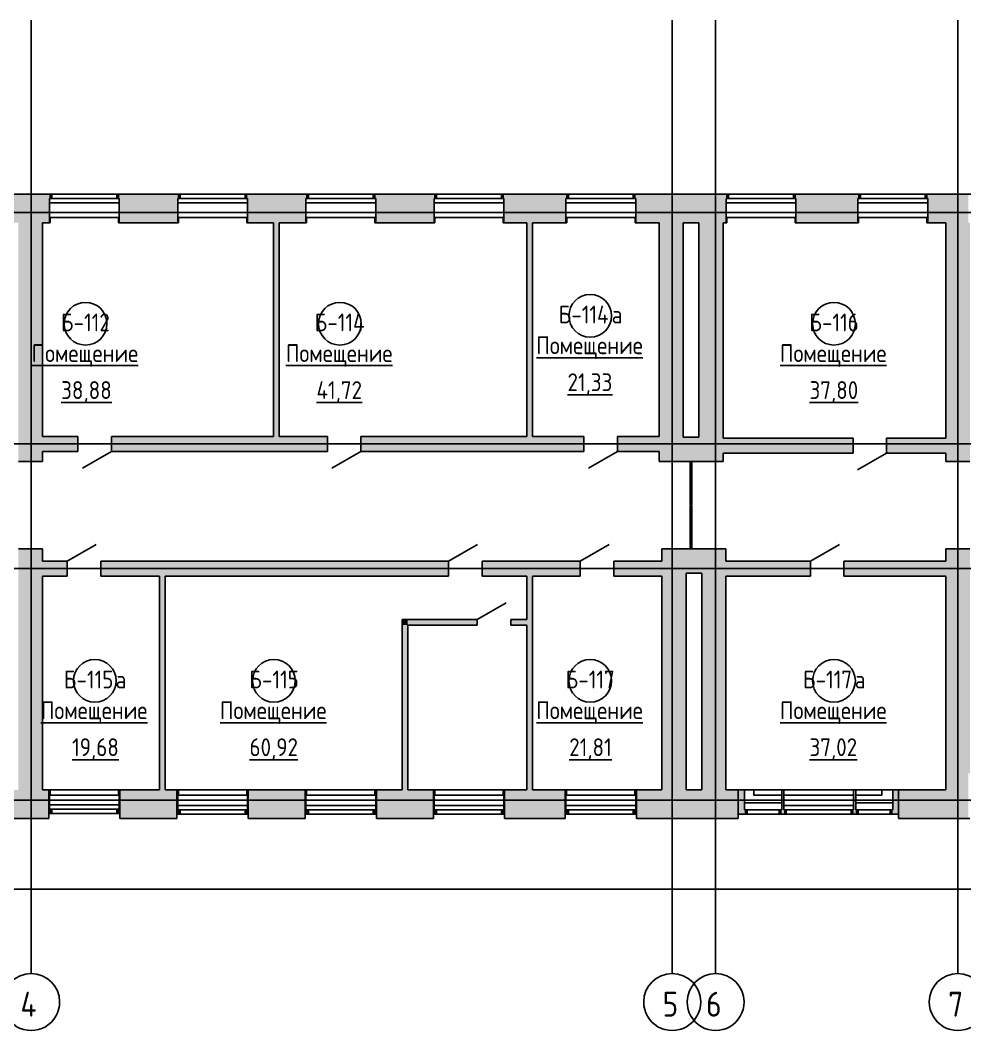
# Model space of a CAD drawing. Extents: x -4056 to 455774, y -7500 to 28668.
# Drawn here: x 37029 to 63551, y -3216 to 25181 of the extents above; entities that cross this region are included whole.
import ezdxf

# ---------------------------------------------------------------- set-up
doc = ezdxf.new("R2010")
doc.units = 0
doc.linetypes.add('ADSK_ЛИНИЯ_СЕТКИ', pattern=[21, 12, -3, 3, -3])
for name, color, linetype in [('ДВЕРИ', 7, 'CONTINUOUS'), ('КАРКАС_ИМПОСТ', 7, 'CONTINUOUS'), ('МАРКИ_ПОМЕЩЕНИЙ', 7, 'CONTINUOUS'), ('ОКНА', 7, 'CONTINUOUS'), ('ОСИ', 7, 'CONTINUOUS'), ('ОСТЕКЛЕНИЕ', 7, 'CONTINUOUS'), ('ПАНЕЛЬ', 7, 'CONTINUOUS'), ('СТЕНЫ', 7, 'CONTINUOUS'), ('СТЕНЫ_РАЗРЕЗ', 7, 'CONTINUOUS')]:
    doc.layers.add(name, color=color, linetype=linetype)
doc.styles.add('GOST_COMMON', font='GOST Common.ttf', dxfattribs={"width": 0.9, "height": 500})
doc.styles.add('GOST_COMMON_1', font='GOST Common.ttf', dxfattribs={"width": 0.9, "height": 700})

# ---------------------------------------------------------------- blocks, each defined once
blk = doc.blocks.new('*U83')
at = {"layer": 'СТЕНЫ'}
for points in [[(36649.464228, 2775.135494), (36649.464228, 3575.135494), (37830.948367, 2775.135494)], [(37830.948367, 2775.135494), (36649.464228, 3575.135494), (37830.948367, 3575.135494)], [(39830.948367, 2775.135494), (39830.948367, 3575.135494), (41430.948367, 2775.135494)], [(41430.948367, 2775.135494), (39830.948367, 3575.135494), (41430.948367, 3575.135494)], [(43430.948367, 2775.135494), (43430.948367, 3575.135494), (45030.948367, 2775.135494)], [(45030.948367, 2775.135494), (43430.948367, 3575.135494), (45030.948367, 3575.135494)], [(47030.948367, 2775.135494), (47030.948367, 3575.135494), (48630.948367, 2775.135494)], [(48630.948367, 2775.135494), (47030.948367, 3575.135494), (48630.948367, 3575.135494)], [(50630.948367, 2775.135494), (50630.948367, 3575.135494), (52330.948367, 2775.135494)], [(52330.948367, 2775.135494), (50630.948367, 3575.135494), (52330.948367, 3575.135494)], [(54330.948367, 2775.135494), (54330.948367, 3575.135494), (55654.683977, 2775.135494)], [(55654.683977, 2775.135494), (54330.948367, 3575.135494), (55654.683977, 3575.135494)], [(55654.683977, 2775.135494), (55654.683977, 3575.135494), (57185.948367, 2775.135494)], [(57185.948367, 2775.135494), (55654.683977, 3575.135494), (57185.948367, 3575.135494)], [(61685.948367, 2775.135494), (61685.948367, 3575.135494), (61989.757227, 2775.135494)], [(61989.757227, 2775.135494), (61685.948367, 3575.135494), (61989.757227, 3575.135494)], [(61989.757227, 2775.135494), (61989.757227, 3575.135494), (63650.948367, 2775.135494)], [(63650.948367, 2775.135494), (61989.757227, 3575.135494), (63650.948367, 3575.135494)]]:
    blk.add_solid(points, dxfattribs=at)
blk = doc.blocks.new('*U89')
at = {"layer": 'СТЕНЫ'}
for points in [[(36649.464228, 19495.135494), (36649.464228, 20295.135494), (37850.948367, 19495.135494)], [(37850.948367, 19495.135494), (36649.464228, 20295.135494), (37850.948367, 20295.135494)], [(37850.948367, 20175.135494), (37850.948367, 20295.135494), (37920.948367, 20175.135494)], [(37920.948367, 20175.135494), (37850.948367, 20295.135494), (37920.948367, 20295.135494)], [(39740.948367, 20175.135494), (39740.948367, 20295.135494), (39810.948367, 20175.135494)], [(39810.948367, 20175.135494), (39740.948367, 20295.135494), (39810.948367, 20295.135494)], [(39810.948367, 19495.135494), (39810.948367, 20295.135494), (41450.948367, 19495.135494)], [(41450.948367, 19495.135494), (39810.948367, 20295.135494), (41450.948367, 20295.135494)], [(41450.948367, 20175.135494), (41450.948367, 20295.135494), (41520.948367, 20175.135494)], [(41520.948367, 20175.135494), (41450.948367, 20295.135494), (41520.948367, 20295.135494)], [(43340.948367, 20175.135494), (43340.948367, 20295.135494), (43410.948367, 20175.135494)], [(43410.948367, 20175.135494), (43340.948367, 20295.135494), (43410.948367, 20295.135494)], [(43410.948367, 19495.135494), (43410.948367, 20295.135494), (44138.448367, 19495.135494)], [(44138.448367, 19495.135494), (43410.948367, 20295.135494), (44138.448367, 20295.135494)], [(44138.448367, 19495.135494), (44138.448367, 20295.135494), (44298.448367, 19495.135494)], [(44298.448367, 19495.135494), (44138.448367, 20295.135494), (44298.448367, 20295.135494)], [(44298.448367, 19495.135494), (44298.448367, 20295.135494), (45050.948367, 19495.135494)], [(45050.948367, 19495.135494), (44298.448367, 20295.135494), (45050.948367, 20295.135494)], [(45050.948367, 20175.135494), (45050.948367, 20295.135494), (45120.948367, 20175.135494)], [(45120.948367, 20175.135494), (45050.948367, 20295.135494), (45120.948367, 20295.135494)], [(46940.948367, 20175.135494), (46940.948367, 20295.135494), (47010.948367, 20175.135494)], [(47010.948367, 20175.135494), (46940.948367, 20295.135494), (47010.948367, 20295.135494)], [(47010.948367, 19495.135494), (47010.948367, 20295.135494), (48650.948367, 19495.135494)], [(48650.948367, 19495.135494), (47010.948367, 20295.135494), (48650.948367, 20295.135494)], [(48650.948367, 20175.135494), (48650.948367, 20295.135494), (48720.948367, 20175.135494)], [(48720.948367, 20175.135494), (48650.948367, 20295.135494), (48720.948367, 20295.135494)], [(50540.948367, 20175.135494), (50540.948367, 20295.135494), (50610.948367, 20175.135494)], [(50610.948367, 20175.135494), (50540.948367, 20295.135494), (50610.948367, 20295.135494)], [(50610.948367, 19495.135494), (50610.948367, 20295.135494), (51250.948367, 19495.135494)], [(51250.948367, 19495.135494), (50610.948367, 20295.135494), (51250.948367, 20295.135494)], [(51250.948367, 19495.135494), (51250.948367, 20295.135494), (51410.948367, 19495.135494)], [(51410.948367, 19495.135494), (51250.948367, 20295.135494), (51410.948367, 20295.135494)], [(51410.948367, 19495.135494), (51410.948367, 20295.135494), (52350.948367, 19495.135494)], [(52350.948367, 19495.135494), (51410.948367, 20295.135494), (52350.948367, 20295.135494)], [(52350.948367, 20175.135494), (52350.948367, 20295.135494), (52420.948367, 20175.135494)], [(52420.948367, 20175.135494), (52350.948367, 20295.135494), (52420.948367, 20295.135494)], [(54240.948367, 20175.135494), (54240.948367, 20295.135494), (54310.948367, 20175.135494)], [(54310.948367, 20175.135494), (54240.948367, 20295.135494), (54310.948367, 20295.135494)], [(54310.948367, 19495.135494), (54310.948367, 20295.135494), (56765.948367, 19495.135494)], [(56765.948367, 19495.135494), (54310.948367, 20295.135494), (56765.948367, 20295.135494)], [(56765.948367, 19495.135494), (56765.948367, 20295.135494), (56850.948367, 19495.135494)], [(56850.948367, 19495.135494), (56765.948367, 20295.135494), (56850.948367, 20295.135494)], [(56850.948367, 20175.135494), (56850.948367, 20295.135494), (56920.948367, 20175.135494)], [(56920.948367, 20175.135494), (56850.948367, 20295.135494), (56920.948367, 20295.135494)], [(58740.948367, 20175.135494), (58740.948367, 20295.135494), (58810.948367, 20175.135494)], [(58810.948367, 20175.135494), (58740.948367, 20295.135494), (58810.948367, 20295.135494)], [(58810.948367, 19495.135494), (58810.948367, 20295.135494), (60550.948367, 19495.135494)], [(60550.948367, 19495.135494), (58810.948367, 20295.135494), (60550.948367, 20295.135494)], [(60550.948367, 20175.135494), (60550.948367, 20295.135494), (60620.948367, 20175.135494)], [(60620.948367, 20175.135494), (60550.948367, 20295.135494), (60620.948367, 20295.135494)], [(62440.948367, 20175.135494), (62440.948367, 20295.135494), (62510.948367, 20175.135494)], [(62510.948367, 20175.135494), (62440.948367, 20295.135494), (62510.948367, 20295.135494)], [(62510.948367, 19495.135494), (62510.948367, 20295.135494), (63015.948367, 19495.135494)], [(63015.948367, 19495.135494), (62510.948367, 20295.135494), (63015.948367, 20295.135494)], [(63015.948367, 19495.135494), (63015.948367, 20295.135494), (63650.948367, 19495.135494)], [(63650.948367, 19495.135494), (63015.948367, 20295.135494), (63650.948367, 20295.135494)]]:
    blk.add_solid(points, dxfattribs=at)
blk = doc.blocks.new('*U111')
at = {"layer": 'СТЕНЫ'}
for points in [[(52330.948367, 2895.135494), (52330.948367, 3575.135494), (52350.948367, 2895.135494)], [(52350.948367, 2895.135494), (52330.948367, 3575.135494), (52350.948367, 3575.135494)], [(54310.948367, 2895.135494), (54310.948367, 3575.135494), (54330.948367, 2895.135494)], [(54330.948367, 2895.135494), (54310.948367, 3575.135494), (54330.948367, 3575.135494)], [(52350.948367, 2895.135494), (52350.948367, 3015.135494), (52420.948367, 2895.135494)], [(52420.948367, 2895.135494), (52350.948367, 3015.135494), (52420.948367, 3015.135494)], [(54240.948367, 2895.135494), (54240.948367, 3015.135494), (54310.948367, 2895.135494)], [(54310.948367, 2895.135494), (54240.948367, 3015.135494), (54310.948367, 3015.135494)]]:
    blk.add_solid(points, dxfattribs=at)
blk = doc.blocks.new('*U112')
at = {"layer": 'СТЕНЫ'}
for points in [[(48630.948367, 2895.135494), (48630.948367, 3575.135494), (48650.948367, 2895.135494)], [(48650.948367, 2895.135494), (48630.948367, 3575.135494), (48650.948367, 3575.135494)], [(50610.948367, 2895.135494), (50610.948367, 3575.135494), (50630.948367, 2895.135494)], [(50630.948367, 2895.135494), (50610.948367, 3575.135494), (50630.948367, 3575.135494)], [(48650.948367, 2895.135494), (48650.948367, 3015.135494), (48720.948367, 2895.135494)], [(48720.948367, 2895.135494), (48650.948367, 3015.135494), (48720.948367, 3015.135494)], [(50540.948367, 2895.135494), (50540.948367, 3015.135494), (50610.948367, 2895.135494)], [(50610.948367, 2895.135494), (50540.948367, 3015.135494), (50610.948367, 3015.135494)]]:
    blk.add_solid(points, dxfattribs=at)
blk = doc.blocks.new('*U113')
at = {"layer": 'СТЕНЫ'}
for points in [[(45030.948367, 2895.135494), (45030.948367, 3575.135494), (45050.948367, 2895.135494)], [(45050.948367, 2895.135494), (45030.948367, 3575.135494), (45050.948367, 3575.135494)], [(47010.948367, 2895.135494), (47010.948367, 3575.135494), (47030.948367, 2895.135494)], [(47030.948367, 2895.135494), (47010.948367, 3575.135494), (47030.948367, 3575.135494)], [(45050.948367, 2895.135494), (45050.948367, 3015.135494), (45120.948367, 2895.135494)], [(45120.948367, 2895.135494), (45050.948367, 3015.135494), (45120.948367, 3015.135494)], [(46940.948367, 2895.135494), (46940.948367, 3015.135494), (47010.948367, 2895.135494)], [(47010.948367, 2895.135494), (46940.948367, 3015.135494), (47010.948367, 3015.135494)]]:
    blk.add_solid(points, dxfattribs=at)
blk = doc.blocks.new('*U114')
at = {"layer": 'СТЕНЫ'}
for points in [[(41430.948367, 2895.135494), (41430.948367, 3575.135494), (41450.948367, 2895.135494)], [(41450.948367, 2895.135494), (41430.948367, 3575.135494), (41450.948367, 3575.135494)], [(43410.948367, 2895.135494), (43410.948367, 3575.135494), (43430.948367, 2895.135494)], [(43430.948367, 2895.135494), (43410.948367, 3575.135494), (43430.948367, 3575.135494)], [(41450.948367, 2895.135494), (41450.948367, 3015.135494), (41520.948367, 2895.135494)], [(41520.948367, 2895.135494), (41450.948367, 3015.135494), (41520.948367, 3015.135494)], [(43340.948367, 2895.135494), (43340.948367, 3015.135494), (43410.948367, 2895.135494)], [(43410.948367, 2895.135494), (43340.948367, 3015.135494), (43410.948367, 3015.135494)]]:
    blk.add_solid(points, dxfattribs=at)
blk = doc.blocks.new('*U115')
at = {"layer": 'СТЕНЫ'}
for points in [[(37830.948367, 2915.135494), (37830.948367, 3575.135494), (37850.948367, 2915.135494)], [(37850.948367, 2915.135494), (37830.948367, 3575.135494), (37850.948367, 3575.135494)], [(39810.948367, 2915.135494), (39810.948367, 3575.135494), (39830.948367, 2915.135494)], [(39830.948367, 2915.135494), (39810.948367, 3575.135494), (39830.948367, 3575.135494)], [(37850.948367, 2915.135494), (37850.948367, 3035.135494), (37920.948367, 2915.135494)], [(37920.948367, 2915.135494), (37850.948367, 3035.135494), (37920.948367, 3035.135494)], [(39740.948367, 2915.135494), (39740.948367, 3035.135494), (39810.948367, 2915.135494)], [(39810.948367, 2915.135494), (39740.948367, 3035.135494), (39810.948367, 3035.135494)]]:
    blk.add_solid(points, dxfattribs=at)
blk = doc.blocks.new('*U121')
at = {"layer": 'СТЕНЫ'}
for points in [[(57185.948367, 2895.135494), (57185.948367, 3575.135494), (57370.948367, 2895.135494)], [(57370.948367, 2895.135494), (57185.948367, 3575.135494), (57370.948367, 3575.135494)], [(58410.948367, 2895.135494), (58410.948367, 3575.135494), (58470.948367, 2895.135494)], [(58470.948367, 2895.135494), (58410.948367, 3575.135494), (58470.948367, 3575.135494)], [(60430.948367, 2895.135494), (60430.948367, 3575.135494), (60490.948367, 2895.135494)], [(60490.948367, 2895.135494), (60430.948367, 3575.135494), (60490.948367, 3575.135494)], [(61530.948367, 2895.135494), (61530.948367, 3575.135494), (61685.948367, 2895.135494)], [(61685.948367, 2895.135494), (61530.948367, 3575.135494), (61685.948367, 3575.135494)], [(57370.948367, 2895.135494), (57370.948367, 3015.135494), (57440.948367, 2895.135494)], [(57440.948367, 2895.135494), (57370.948367, 3015.135494), (57440.948367, 3015.135494)], [(58340.948367, 2895.135494), (58340.948367, 3015.135494), (58410.948367, 2895.135494)], [(58410.948367, 2895.135494), (58340.948367, 3015.135494), (58410.948367, 3015.135494)], [(58470.948367, 2895.135494), (58470.948367, 3015.135494), (58540.948367, 2895.135494)], [(58540.948367, 2895.135494), (58470.948367, 3015.135494), (58540.948367, 3015.135494)], [(60360.948367, 2895.135494), (60360.948367, 3015.135494), (60430.948367, 2895.135494)], [(60430.948367, 2895.135494), (60360.948367, 3015.135494), (60430.948367, 3015.135494)], [(60490.948367, 2895.135494), (60490.948367, 3015.135494), (60560.948367, 2895.135494)], [(60560.948367, 2895.135494), (60490.948367, 3015.135494), (60560.948367, 3015.135494)], [(61460.948367, 2895.135494), (61460.948367, 3015.135494), (61530.948367, 2895.135494)], [(61530.948367, 2895.135494), (61460.948367, 3015.135494), (61530.948367, 3015.135494)]]:
    blk.add_solid(points, dxfattribs=at)
blk = doc.blocks.new('*U135')
at = {"layer": 'СТЕНЫ'}
for points in [[(63015.948367, 12796.085928), (63015.948367, 19495.135494), (63695.948367, 12796.085928)], [(63695.948367, 12796.085928), (63015.948367, 19495.135494), (63695.948367, 19495.135494)]]:
    blk.add_solid(points, dxfattribs=at)
blk = doc.blocks.new('*U136')
at = {"layer": 'СТЕНЫ'}
for points in [[(63015.948367, 3575.135494), (63015.948367, 10339.883239), (63650.948367, 3575.135494)], [(63650.948367, 3575.135494), (63015.948367, 10339.883239), (63650.948367, 10339.883239)], [(63650.948367, 4035.135494), (63650.948367, 10339.883239), (63695.948367, 4035.135494)], [(63695.948367, 4035.135494), (63650.948367, 10339.883239), (63695.948367, 10339.883239)]]:
    blk.add_solid(points, dxfattribs=at)
blk = doc.blocks.new('*U139')
at = {"layer": 'СТЕНЫ'}
for points in [[(56085.948367, 13476.085928), (56085.948367, 19495.135494), (56765.948367, 13476.085928)], [(56765.948367, 13476.085928), (56085.948367, 19495.135494), (56765.948367, 19495.135494)]]:
    blk.add_solid(points, dxfattribs=at)
blk = doc.blocks.new('*U140')
at = {"layer": 'СТЕНЫ'}
for points in [[(54965.948367, 13476.085928), (54965.948367, 19495.135494), (55645.948367, 13476.085928)], [(55645.948367, 13476.085928), (54965.948367, 19495.135494), (55645.948367, 19495.135494)]]:
    blk.add_solid(points, dxfattribs=at)
blk = doc.blocks.new('*U141')
at = {"layer": 'СТЕНЫ'}
for points in [[(55045.948367, 3575.135494), (55045.948367, 9659.883239), (55654.683977, 3575.135494)], [(55654.683977, 3575.135494), (55045.948367, 9659.883239), (55654.683977, 9659.883239)], [(55654.683977, 3575.135494), (55654.683977, 9659.883239), (55725.948367, 3575.135494)], [(55725.948367, 3575.135494), (55654.683977, 9659.883239), (55725.948367, 9659.883239)]]:
    blk.add_solid(points, dxfattribs=at)
blk = doc.blocks.new('*U142')
at = {"layer": 'СТЕНЫ'}
for points in [[(56165.948367, 3575.135494), (56165.948367, 9659.883239), (56845.948367, 3575.135494)], [(56845.948367, 3575.135494), (56165.948367, 9659.883239), (56845.948367, 9659.883239)]]:
    blk.add_solid(points, dxfattribs=at)
blk = doc.blocks.new('*U143')
at = {"layer": 'СТЕНЫ'}
for points in [[(55045.948367, 9659.883239), (55045.948367, 10339.883239), (56165.948367, 9659.883239)], [(56165.948367, 9659.883239), (55045.948367, 10339.883239), (56165.948367, 10339.883239)], [(56165.948367, 9659.883239), (56165.948367, 10339.883239), (56845.948367, 9659.883239)], [(56845.948367, 9659.883239), (56165.948367, 10339.883239), (56845.948367, 10339.883239)]]:
    blk.add_solid(points, dxfattribs=at)
blk = doc.blocks.new('*U144')
at = {"layer": 'СТЕНЫ'}
for points in [[(54965.948367, 12796.085928), (54965.948367, 13476.085928), (55654.683977, 12796.085928)], [(55654.683977, 12796.085928), (54965.948367, 13476.085928), (55654.683977, 13476.085928)], [(55654.683977, 12796.085928), (55654.683977, 13476.085928), (56765.948367, 12796.085928)], [(56765.948367, 12796.085928), (55654.683977, 13476.085928), (56765.948367, 13476.085928)]]:
    blk.add_solid(points, dxfattribs=at)
blk = doc.blocks.new('*U145')
at = {"layer": 'СТЕНЫ'}
for points in [[(37658.448367, 13075.135494), (37658.448367, 13495.135494), (38648.448367, 13075.135494)], [(38648.448367, 13075.135494), (37658.448367, 13495.135494), (38648.448367, 13495.135494)], [(39588.448367, 13075.135494), (39588.448367, 13495.135494), (42984.537477, 13075.135494)], [(42984.537477, 13075.135494), (39588.448367, 13495.135494), (42984.537477, 13495.135494)], [(42984.537477, 13075.135494), (42984.537477, 13495.135494), (45655.948367, 13075.135494)], [(45655.948367, 13075.135494), (42984.537477, 13495.135494), (45655.948367, 13495.135494)], [(46595.948367, 13075.135494), (46595.948367, 13495.135494), (49319.610727, 13075.135494)], [(49319.610727, 13075.135494), (46595.948367, 13495.135494), (49319.610727, 13495.135494)], [(49319.610727, 13075.135494), (49319.610727, 13495.135494), (52855.948367, 13075.135494)], [(52855.948367, 13075.135494), (49319.610727, 13495.135494), (52855.948367, 13495.135494)], [(53795.948367, 13075.135494), (53795.948367, 13495.135494), (54965.948367, 13075.135494)], [(54965.948367, 13075.135494), (53795.948367, 13495.135494), (54965.948367, 13495.135494)]]:
    blk.add_solid(points, dxfattribs=at)
blk = doc.blocks.new('*U146')
at = {"layer": 'СТЕНЫ'}
for points in [[(37658.448367, 9575.135494), (37658.448367, 9995.135494), (38348.448367, 9575.135494)], [(38348.448367, 9575.135494), (37658.448367, 9995.135494), (38348.448367, 9995.135494)], [(39288.448367, 9575.135494), (39288.448367, 9995.135494), (42984.537477, 9575.135494)], [(42984.537477, 9575.135494), (39288.448367, 9995.135494), (42984.537477, 9995.135494)], [(42984.537477, 9575.135494), (42984.537477, 9995.135494), (49055.948367, 9575.135494)], [(49055.948367, 9575.135494), (42984.537477, 9995.135494), (49055.948367, 9995.135494)], [(49995.948367, 9575.135494), (49995.948367, 9995.135494), (51410.948367, 9575.135494)], [(51410.948367, 9575.135494), (49995.948367, 9995.135494), (51410.948367, 9995.135494)], [(51410.948367, 9575.135494), (51410.948367, 9995.135494), (52755.948367, 9575.135494)], [(52755.948367, 9575.135494), (51410.948367, 9995.135494), (52755.948367, 9995.135494)], [(53695.948367, 9575.135494), (53695.948367, 9995.135494), (55045.948367, 9575.135494)], [(55045.948367, 9575.135494), (53695.948367, 9995.135494), (55045.948367, 9995.135494)]]:
    blk.add_solid(points, dxfattribs=at)
blk = doc.blocks.new('*U147')
at = {"layer": 'СТЕНЫ'}
for points in [[(56765.948367, 13027.341418), (56765.948367, 13447.341418), (60415.948367, 13027.341418)], [(60415.948367, 13027.341418), (56765.948367, 13447.341418), (60415.948367, 13447.341418)], [(61355.948367, 13027.341418), (61355.948367, 13447.341418), (61989.757227, 13027.341418)], [(61989.757227, 13027.341418), (61355.948367, 13447.341418), (61989.757227, 13447.341418)], [(61989.757227, 13027.341418), (61989.757227, 13447.341418), (63015.948367, 13027.341418)], [(63015.948367, 13027.341418), (61989.757227, 13447.341418), (63015.948367, 13447.341418)]]:
    blk.add_solid(points, dxfattribs=at)
blk = doc.blocks.new('*U148')
at = {"layer": 'СТЕНЫ'}
for points in [[(56845.948367, 9575.135494), (56845.948367, 9995.135494), (59215.948367, 9575.135494)], [(59215.948367, 9575.135494), (56845.948367, 9995.135494), (59215.948367, 9995.135494)], [(60155.948367, 9575.135494), (60155.948367, 9995.135494), (61989.757227, 9575.135494)], [(61989.757227, 9575.135494), (60155.948367, 9995.135494), (61989.757227, 9995.135494)], [(61989.757227, 9575.135494), (61989.757227, 9995.135494), (63015.948367, 9575.135494)], [(63015.948367, 9575.135494), (61989.757227, 9995.135494), (63015.948367, 9995.135494)]]:
    blk.add_solid(points, dxfattribs=at)
blk = doc.blocks.new('*U151')
at = {"layer": 'СТЕНЫ'}
for points in [[(36978.448367, 12796.085928), (36978.448367, 19495.135494), (37658.448367, 12796.085928)], [(37658.448367, 12796.085928), (36978.448367, 19495.135494), (37658.448367, 19495.135494)]]:
    blk.add_solid(points, dxfattribs=at)
blk = doc.blocks.new('*U152')
at = {"layer": 'СТЕНЫ'}
for points in [[(36978.448367, 3575.135494), (36978.448367, 10339.883239), (37658.448367, 3575.135494)], [(37658.448367, 3575.135494), (36978.448367, 10339.883239), (37658.448367, 10339.883239)]]:
    blk.add_solid(points, dxfattribs=at)
blk = doc.blocks.new('*U155')
at = {"layer": 'СТЕНЫ'}
for points in [[(51250.948367, 13495.135494), (51250.948367, 19495.135494), (51410.948367, 13495.135494)], [(51410.948367, 13495.135494), (51250.948367, 19495.135494), (51410.948367, 19495.135494)]]:
    blk.add_solid(points, dxfattribs=at)
blk = doc.blocks.new('*U156')
at = {"layer": 'СТЕНЫ'}
for points in [[(51250.948367, 3575.135494), (51250.948367, 9575.135494), (51410.948367, 3575.135494)], [(51410.948367, 3575.135494), (51250.948367, 9575.135494), (51410.948367, 9575.135494)]]:
    blk.add_solid(points, dxfattribs=at)
blk = doc.blocks.new('*U157')
at = {"layer": 'СТЕНЫ'}
for points in [[(47750.948367, 3575.135494), (47750.948367, 8199.883239), (47910.948367, 3575.135494)], [(47910.948367, 3575.135494), (47750.948367, 8199.883239), (47910.948367, 8199.883239)]]:
    blk.add_solid(points, dxfattribs=at)
blk = doc.blocks.new('*U158')
at = {"layer": 'СТЕНЫ'}
for points in [[(47750.948367, 8199.883239), (47750.948367, 8359.883239), (47910.948367, 8199.883239)], [(47910.948367, 8199.883239), (47750.948367, 8359.883239), (47910.948367, 8359.883239)], [(47910.948367, 8199.883239), (47910.948367, 8359.883239), (49319.610727, 8199.883239)], [(49319.610727, 8199.883239), (47910.948367, 8359.883239), (49319.610727, 8359.883239)], [(49319.610727, 8199.883239), (49319.610727, 8359.883239), (49860.948367, 8199.883239)], [(49860.948367, 8199.883239), (49319.610727, 8359.883239), (49860.948367, 8359.883239)], [(50800.948367, 8199.883239), (50800.948367, 8359.883239), (51250.948367, 8199.883239)], [(51250.948367, 8199.883239), (50800.948367, 8359.883239), (51250.948367, 8359.883239)]]:
    blk.add_solid(points, dxfattribs=at)
blk = doc.blocks.new('*U159')
at = {"layer": 'СТЕНЫ'}
for points in [[(44138.448367, 13495.135494), (44138.448367, 19495.135494), (44298.448367, 13495.135494)], [(44298.448367, 13495.135494), (44138.448367, 19495.135494), (44298.448367, 19495.135494)]]:
    blk.add_solid(points, dxfattribs=at)
blk = doc.blocks.new('*U160')
at = {"layer": 'СТЕНЫ'}
for points in [[(40938.448367, 3575.135494), (40938.448367, 9575.135494), (41098.448367, 3575.135494)], [(41098.448367, 3575.135494), (40938.448367, 9575.135494), (41098.448367, 9575.135494)]]:
    blk.add_solid(points, dxfattribs=at)
blk = doc.blocks.new('ИРНИТУ-ОКНО-ГОСТ23166-99_0')
at = {"layer": 'КАРКАС_ИМПОСТ'}
for p, q in [((-1018.1, 220), (941.9, 220)), ((-1018.1, 220), (-1018.1, 100)), ((-1018.1, 220), (-983.1, 220)), ((-1018.1, 100), (941.9, 100)), ((-1018.1, 100), (-983.1, 100)), ((941.9, 220), (906.9, 220)), ((941.9, 100), (906.9, 100)), ((941.9, 220), (941.9, 100))]:
    blk.add_line(p, q, dxfattribs=at)
blk = doc.blocks.new('ИРНИТУ-ОКНО-ГОСТ23166-99_4')
at = {"layer": 'КАРКАС_ИМПОСТ'}
for p, q in [((-1018.1, 210), (941.9, 210)), ((-1018.1, 210), (-1018.1, 90)), ((-1018.1, 210), (-983.1, 210)), ((-1018.1, 90), (941.9, 90)), ((-1018.1, 90), (-983.1, 90)), ((941.9, 210), (906.9, 210)), ((941.9, 90), (906.9, 90)), ((941.9, 210), (941.9, 90))]:
    blk.add_line(p, q, dxfattribs=at)
blk = doc.blocks.new('ИРНИТУ-ОКНО-ГОСТ23166-99_2')
at = {"layer": 'КАРКАС_ИМПОСТ'}
for p, q in [((-1018.1, 220), (21.9, 220)), ((-1018.1, 220), (-1018.1, 20)), ((-1018.1, 220), (-983.1, 220)), ((-1018.1, 20), (21.9, 20)), ((-1018.1, 20), (-983.1, 20)), ((21.9, 220), (-13.1, 220)), ((21.9, 20), (-13.1, 20)), ((21.9, 220), (21.9, 20))]:
    blk.add_line(p, q, dxfattribs=at)
blk = doc.blocks.new('ИРНИТУ_ДВЕРЬ_ОДНОПОЛЬНАЯ_Д')
at = {"layer": 'ПАНЕЛЬ'}
blk.add_line((-470, 210), (344.06388, 680), dxfattribs=at)
blk = doc.blocks.new('ИРНИТУ_ДВЕРЬ_ОДНОПОЛЬНАЯ_0')
at = {"layer": 'ПАНЕЛЬ'}
blk.add_line((-470, 80), (344.06388, 550), dxfattribs=at)
blk = doc.blocks.new('ИРНИТУ-ОКНО-ГОСТ23166-99_3')
at = {"layer": 'КАРКАС_ИМПОСТ'}
for p, q in [((-1018.1, -160), (941.9, -160)), ((-1018.1, -280), (-1018.1, -160)), ((-1018.1, -160), (-983.1, -160)), ((-1018.1, -280), (941.9, -280)), ((-1018.1, -280), (-983.1, -280)), ((941.9, -160), (906.9, -160)), ((941.9, -280), (906.9, -280)), ((941.9, -280), (941.9, -160))]:
    blk.add_line(p, q, dxfattribs=at)
blk = doc.blocks.new('ПРОТИВОДЫМНАЯ_ПЕРЕГОРОДКА_')
at = {"layer": 'КАРКАС_ИМПОСТ'}
for p, q in [((-1128.101345, 25), (-1228.101345, 25)), ((-1228.101345, 25), (-1228.101345, -25)), ((-1128.101345, 10), (-1128.101345, 25)), ((-1018.101345, 25), (-1118.101345, 25)), ((-1118.101345, 25), (-1118.101345, 10)), ((-1018.101345, 10), (-1018.101345, 25)), ((-1018.101345, 25), (-105, 25)), ((-5, 25), (-105, 25)), ((-105, 25), (-105, 10)), ((-5, -25), (-5, 25)), ((105, 25), (5, 25)), ((5, 25), (5, -25)), ((105, 10), (105, 25)), ((105, 25), (1018.101345, 25)), ((1118.101345, 25), (1018.101345, 25)), ((1018.101345, 25), (1018.101345, 10)), ((1118.101345, 10), (1118.101345, 25)), ((1228.101345, 25), (1128.101345, 25)), ((1128.101345, 25), (1128.101345, 10)), ((1228.101345, -25), (1228.101345, 25)), ((-1228.101345, -25), (-1128.101345, -25)), ((-1128.101345, -25), (-1128.101345, -10)), ((-1118.101345, -10), (-1118.101345, -25)), ((-1118.101345, -25), (-1018.101345, -25)), ((-1018.101345, -25), (-1018.101345, -10)), ((-105, -25), (-1018.101345, -25)), ((-105, -10), (-105, -25)), ((-105, -25), (-5, -25)), ((5, -25), (105, -25)), ((105, -25), (105, -10)), ((1018.101345, -25), (105, -25)), ((1018.101345, -10), (1018.101345, -25)), ((1018.101345, -25), (1118.101345, -25)), ((1118.101345, -25), (1118.101345, -10)), ((1128.101345, -10), (1128.101345, -25)), ((1128.101345, -25), (1228.101345, -25))]:
    blk.add_line(p, q, dxfattribs=at)
at = {"layer": 'ОСТЕКЛЕНИЕ'}
for p, q in [((-1128.101345, 10), (-50, 10)), ((-1128.101345, 10), (-1128.101345, -10)), ((-50, -10), (-50, 10)), ((50, 10), (1128.101345, 10)), ((50, 10), (50, -10)), ((1128.101345, -10), (1128.101345, 10)), ((-50, -10), (-1128.101345, -10)), ((1128.101345, -10), (50, -10))]:
    blk.add_line(p, q, dxfattribs=at)
blk = doc.blocks.new('ОСЬ_СЕТКИ_-_D8-4846-01_Б_Н')
at = {"layer": 'ОСИ'}
for start, end in [(360, 180), (180, 360)]:
    blk.add_arc((0, 0), 4, start, end, dxfattribs=at)
blk = doc.blocks.new('ADSK_МАРКА_ПОМЕЩЕНИЕ_-_НОМ')
at = {"layer": 'МАРКИ_ПОМЕЩЕНИЙ'}
blk.add_circle((0, 0), 3, dxfattribs=at)

msp = doc.modelspace()

# ---------------------------------------------------------------- linework, layer by layer
at = {"layer": 'ОСИ', "linetype": 'ADSK_ЛИНИЯ_СЕТКИ'}
for p, q in [((37335.948367, 25181.483884), (37335.948367, -1579.91409)), ((55335.948367, 25181.483884), (55335.948367, -1579.91409)), ((56555.948367, 25181.483884), (56555.948367, -1579.91409)), ((63355.948367, 25181.483884), (63355.948367, -1579.91409)), ((-2456.468056, 19785.135494), (101540.841937, 19785.135494)), ((-2456.468056, 13285.135494), (101540.841937, 13285.135494)), ((-2456.468056, 9785.135494), (101540.841937, 9785.135494)), ((-2456.468056, 3285.135494), (101540.841937, 3285.135494)), ((-2456.468056, 785.135494), (101540.841937, 785.135494))]:
    msp.add_line(p, q, dxfattribs=at)
at = {"layer": 'СТЕНЫ'}
for p, q in [((37920.948367, 20295.135494), (39740.948367, 20295.135494)), ((41520.948367, 20295.135494), (43340.948367, 20295.135494)), ((45120.948367, 20295.135494), (46940.948367, 20295.135494)), ((48720.948367, 20295.135494), (50540.948367, 20295.135494)), ((52420.948367, 20295.135494), (54240.948367, 20295.135494)), ((56920.948367, 20295.135494), (58740.948367, 20295.135494)), ((60620.948367, 20295.135494), (62440.948367, 20295.135494)), ((37870.427158, 19495.135494), (37870.427158, 19645.135494)), ((37870.427158, 19645.135494), (39790.427158, 19645.135494)), ((39790.427158, 19645.135494), (39790.427158, 19495.135494)), ((41470.427158, 19495.135494), (41470.427158, 19645.135494)), ((41470.427158, 19645.135494), (43390.427158, 19645.135494)), ((43390.427158, 19645.135494), (43390.427158, 19495.135494)), ((45070.427158, 19495.135494), (45070.427158, 19645.135494)), ((45070.427158, 19645.135494), (46990.427158, 19645.135494)), ((46990.427158, 19645.135494), (46990.427158, 19495.135494)), ((48670.427158, 19495.135494), (48670.427158, 19645.135494)), ((48670.427158, 19645.135494), (50590.427158, 19645.135494)), ((50590.427158, 19645.135494), (50590.427158, 19495.135494)), ((52375.427158, 19495.135494), (52375.427158, 19645.135494)), ((52375.427158, 19645.135494), (54295.427158, 19645.135494)), ((54295.427158, 19645.135494), (54295.427158, 19495.135494)), ((56870.427158, 19495.135494), (56870.427158, 19645.135494)), ((56870.427158, 19645.135494), (58790.427158, 19645.135494)), ((58790.427158, 19645.135494), (58790.427158, 19495.135494)), ((60570.427158, 19495.135494), (60570.427158, 19645.135494)), ((60570.427158, 19645.135494), (62490.427158, 19645.135494)), ((62490.427158, 19645.135494), (62490.427158, 19495.135494)), ((37870.427158, 19495.135494), (37850.948367, 19495.135494)), ((39810.948367, 19495.135494), (39790.427158, 19495.135494)), ((41470.427158, 19495.135494), (41450.948367, 19495.135494)), ((43410.948367, 19495.135494), (43390.427158, 19495.135494)), ((45070.427158, 19495.135494), (45050.948367, 19495.135494)), ((47010.948367, 19495.135494), (46990.427158, 19495.135494)), ((48670.427158, 19495.135494), (48650.948367, 19495.135494)), ((50610.948367, 19495.135494), (50590.427158, 19495.135494)), ((52375.427158, 19495.135494), (52350.948367, 19495.135494)), ((54310.948367, 19495.135494), (54295.427158, 19495.135494)), ((56870.427158, 19495.135494), (56850.948367, 19495.135494)), ((58810.948367, 19495.135494), (58790.427158, 19495.135494)), ((60570.427158, 19495.135494), (60550.948367, 19495.135494)), ((62510.948367, 19495.135494), (62490.427158, 19495.135494)), ((37850.948367, 3575.135494), (39810.948367, 3575.135494)), ((37870.948367, 3425.135494), (37870.948367, 3575.135494)), ((39790.948367, 3425.135494), (37870.948367, 3425.135494)), ((39790.948367, 3575.135494), (39790.948367, 3425.135494)), ((41450.948367, 3575.135494), (43410.948367, 3575.135494)), ((41470.948367, 3425.135494), (41470.948367, 3575.135494)), ((43390.948367, 3425.135494), (41470.948367, 3425.135494)), ((43390.948367, 3575.135494), (43390.948367, 3425.135494)), ((45050.948367, 3575.135494), (47010.948367, 3575.135494)), ((45070.948367, 3425.135494), (45070.948367, 3575.135494)), ((46990.948367, 3425.135494), (45070.948367, 3425.135494)), ((46990.948367, 3575.135494), (46990.948367, 3425.135494)), ((48650.948367, 3575.135494), (50610.948367, 3575.135494)), ((48670.948367, 3425.135494), (48670.948367, 3575.135494)), ((50590.948367, 3425.135494), (48670.948367, 3425.135494)), ((50590.948367, 3575.135494), (50590.948367, 3425.135494)), ((52350.948367, 3575.135494), (54310.948367, 3575.135494)), ((52370.948367, 3425.135494), (52370.948367, 3575.135494)), ((54290.948367, 3425.135494), (52370.948367, 3425.135494)), ((54290.948367, 3575.135494), (54290.948367, 3425.135494)), ((57370.948367, 3575.135494), (58410.948367, 3575.135494)), ((57625.948367, 3425.135494), (57625.948367, 3575.135494)), ((58410.948367, 3425.135494), (57625.948367, 3425.135494)), ((58470.948367, 3575.135494), (60430.948367, 3575.135494)), ((60430.948367, 3425.135494), (58470.948367, 3425.135494)), ((60490.948367, 3575.135494), (61530.948367, 3575.135494)), ((61225.948367, 3425.135494), (60490.948367, 3425.135494)), ((61225.948367, 3575.135494), (61225.948367, 3425.135494)), ((39740.948367, 2915.135494), (37920.948367, 2915.135494)), ((43340.948367, 2895.135494), (41520.948367, 2895.135494)), ((46940.948367, 2895.135494), (45120.948367, 2895.135494)), ((50540.948367, 2895.135494), (48720.948367, 2895.135494)), ((54240.948367, 2895.135494), (52420.948367, 2895.135494)), ((58340.948367, 2895.135494), (57440.948367, 2895.135494)), ((60360.948367, 2895.135494), (58540.948367, 2895.135494)), ((61460.948367, 2895.135494), (60560.948367, 2895.135494))]:
    msp.add_line(p, q, dxfattribs=at)
at = {"layer": 'СТЕНЫ_РАЗРЕЗ'}
for p, q in [((37920.948367, 20295.135494), (36040.948367, 20295.135494)), ((37850.948367, 19495.135494), (37850.948367, 20175.135494)), ((37850.948367, 20175.135494), (37920.948367, 20175.135494)), ((37920.948367, 20175.135494), (37920.948367, 20295.135494)), ((41520.948367, 20295.135494), (39740.948367, 20295.135494)), ((39740.948367, 20295.135494), (39740.948367, 20175.135494)), ((39740.948367, 20175.135494), (39810.948367, 20175.135494)), ((39810.948367, 20175.135494), (39810.948367, 19495.135494)), ((41450.948367, 19495.135494), (41450.948367, 20175.135494)), ((41450.948367, 20175.135494), (41520.948367, 20175.135494)), ((41520.948367, 20175.135494), (41520.948367, 20295.135494)), ((45120.948367, 20295.135494), (43340.948367, 20295.135494)), ((43340.948367, 20295.135494), (43340.948367, 20175.135494)), ((43340.948367, 20175.135494), (43410.948367, 20175.135494)), ((43410.948367, 20175.135494), (43410.948367, 19495.135494)), ((45050.948367, 19495.135494), (45050.948367, 20175.135494)), ((45050.948367, 20175.135494), (45120.948367, 20175.135494)), ((45120.948367, 20175.135494), (45120.948367, 20295.135494)), ((48720.948367, 20295.135494), (46940.948367, 20295.135494)), ((46940.948367, 20295.135494), (46940.948367, 20175.135494)), ((46940.948367, 20175.135494), (47010.948367, 20175.135494)), ((47010.948367, 20175.135494), (47010.948367, 19495.135494)), ((48650.948367, 19495.135494), (48650.948367, 20175.135494)), ((48650.948367, 20175.135494), (48720.948367, 20175.135494)), ((48720.948367, 20175.135494), (48720.948367, 20295.135494)), ((52420.948367, 20295.135494), (50540.948367, 20295.135494)), ((50540.948367, 20295.135494), (50540.948367, 20175.135494)), ((50540.948367, 20175.135494), (50610.948367, 20175.135494)), ((50610.948367, 20175.135494), (50610.948367, 19495.135494)), ((52350.948367, 19495.135494), (52350.948367, 20175.135494)), ((52350.948367, 20175.135494), (52420.948367, 20175.135494)), ((52420.948367, 20175.135494), (52420.948367, 20295.135494)), ((56920.948367, 20295.135494), (54240.948367, 20295.135494)), ((54240.948367, 20295.135494), (54240.948367, 20175.135494)), ((54240.948367, 20175.135494), (54310.948367, 20175.135494)), ((54310.948367, 20175.135494), (54310.948367, 19495.135494)), ((56850.948367, 19495.135494), (56850.948367, 20175.135494)), ((56850.948367, 20175.135494), (56920.948367, 20175.135494)), ((56920.948367, 20175.135494), (56920.948367, 20295.135494)), ((60620.948367, 20295.135494), (58740.948367, 20295.135494)), ((58740.948367, 20295.135494), (58740.948367, 20175.135494)), ((58740.948367, 20175.135494), (58810.948367, 20175.135494)), ((58810.948367, 20175.135494), (58810.948367, 19495.135494)), ((60550.948367, 19495.135494), (60550.948367, 20175.135494)), ((60550.948367, 20175.135494), (60620.948367, 20175.135494)), ((60620.948367, 20175.135494), (60620.948367, 20295.135494)), ((63720.948367, 20295.135494), (62440.948367, 20295.135494)), ((62440.948367, 20295.135494), (62440.948367, 20175.135494)), ((62440.948367, 20175.135494), (62510.948367, 20175.135494)), ((62510.948367, 20175.135494), (62510.948367, 19495.135494)), ((37658.448367, 19495.135494), (37850.948367, 19495.135494)), ((37658.448367, 13495.135494), (37658.448367, 19495.135494)), ((39810.948367, 19495.135494), (41450.948367, 19495.135494)), ((43410.948367, 19495.135494), (44138.448367, 19495.135494)), ((44138.448367, 19495.135494), (44138.448367, 13495.135494)), ((44298.448367, 19495.135494), (45050.948367, 19495.135494)), ((44298.448367, 13495.135494), (44298.448367, 19495.135494)), ((47010.948367, 19495.135494), (48650.948367, 19495.135494)), ((50610.948367, 19495.135494), (51250.948367, 19495.135494)), ((51250.948367, 19495.135494), (51250.948367, 13495.135494)), ((51410.948367, 19495.135494), (52350.948367, 19495.135494)), ((51410.948367, 13495.135494), (51410.948367, 19495.135494)), ((54310.948367, 19495.135494), (54965.948367, 19495.135494)), ((54965.948367, 19495.135494), (54965.948367, 13495.135494)), ((55645.948367, 19495.135494), (56085.948367, 19495.135494)), ((55645.948367, 13476.085928), (55645.948367, 19495.135494)), ((56085.948367, 19495.135494), (56085.948367, 13476.085928)), ((56765.948367, 19495.135494), (56850.948367, 19495.135494)), ((56765.948367, 13447.341418), (56765.948367, 19495.135494)), ((58810.948367, 19495.135494), (60550.948367, 19495.135494)), ((62510.948367, 19495.135494), (63015.948367, 19495.135494)), ((63015.948367, 19495.135494), (63015.948367, 13447.341418)), ((38648.448367, 13495.135494), (37658.448367, 13495.135494)), ((38648.448367, 13075.135494), (38648.448367, 13495.135494)), ((44138.448367, 13495.135494), (39588.448367, 13495.135494)), ((39588.448367, 13495.135494), (39588.448367, 13075.135494)), ((45655.948367, 13495.135494), (44298.448367, 13495.135494)), ((45655.948367, 13075.135494), (45655.948367, 13495.135494)), ((51250.948367, 13495.135494), (46595.948367, 13495.135494)), ((46595.948367, 13495.135494), (46595.948367, 13075.135494)), ((52855.948367, 13495.135494), (51410.948367, 13495.135494)), ((52855.948367, 13075.135494), (52855.948367, 13495.135494)), ((54965.948367, 13495.135494), (53795.948367, 13495.135494)), ((53795.948367, 13495.135494), (53795.948367, 13075.135494)), ((56085.948367, 13476.085928), (55645.948367, 13476.085928)), ((60415.948367, 13447.341418), (56765.948367, 13447.341418)), ((60415.948367, 13027.341418), (60415.948367, 13447.341418)), ((63015.948367, 13447.341418), (61355.948367, 13447.341418)), ((61355.948367, 13447.341418), (61355.948367, 13027.341418)), ((37658.448367, 13075.135494), (38648.448367, 13075.135494)), ((37658.448367, 12796.085928), (37658.448367, 13075.135494)), ((39588.448367, 13075.135494), (45655.948367, 13075.135494)), ((46595.948367, 13075.135494), (52855.948367, 13075.135494)), ((53795.948367, 13075.135494), (54965.948367, 13075.135494)), ((54965.948367, 13075.135494), (54965.948367, 12796.085928)), ((36978.448367, 12796.085928), (37658.448367, 12796.085928)), ((54965.948367, 12796.085928), (56765.948367, 12796.085928)), ((56765.948367, 12796.085928), (56765.948367, 13027.341418)), ((56765.948367, 13027.341418), (60415.948367, 13027.341418)), ((61355.948367, 13027.341418), (63015.948367, 13027.341418)), ((63015.948367, 13027.341418), (63015.948367, 12796.085928)), ((63015.948367, 12796.085928), (63695.948367, 12796.085928)), ((37658.448367, 10339.883239), (36978.448367, 10339.883239)), ((37658.448367, 9995.135494), (37658.448367, 10339.883239)), ((56845.948367, 10339.883239), (55045.948367, 10339.883239)), ((55045.948367, 10339.883239), (55045.948367, 9995.135494)), ((56845.948367, 9995.135494), (56845.948367, 10339.883239)), ((63015.948367, 10339.883239), (63015.948367, 9995.135494)), ((63695.948367, 10339.883239), (63015.948367, 10339.883239)), ((38348.448367, 9995.135494), (37658.448367, 9995.135494)), ((38348.448367, 9575.135494), (38348.448367, 9995.135494)), ((49055.948367, 9995.135494), (39288.448367, 9995.135494)), ((39288.448367, 9995.135494), (39288.448367, 9575.135494)), ((49055.948367, 9575.135494), (49055.948367, 9995.135494)), ((52755.948367, 9995.135494), (49995.948367, 9995.135494)), ((49995.948367, 9995.135494), (49995.948367, 9575.135494)), ((52755.948367, 9575.135494), (52755.948367, 9995.135494)), ((55045.948367, 9995.135494), (53695.948367, 9995.135494)), ((53695.948367, 9995.135494), (53695.948367, 9575.135494)), ((59215.948367, 9995.135494), (56845.948367, 9995.135494)), ((59215.948367, 9575.135494), (59215.948367, 9995.135494)), ((63015.948367, 9995.135494), (60155.948367, 9995.135494)), ((60155.948367, 9995.135494), (60155.948367, 9575.135494)), ((55725.948367, 3575.135494), (55725.948367, 9659.883239)), ((55725.948367, 9659.883239), (56165.948367, 9659.883239)), ((56165.948367, 9659.883239), (56165.948367, 3575.135494)), ((37658.448367, 9575.135494), (38348.448367, 9575.135494)), ((37658.448367, 3575.135494), (37658.448367, 9575.135494)), ((39288.448367, 9575.135494), (40938.448367, 9575.135494)), ((40938.448367, 9575.135494), (40938.448367, 3575.135494)), ((41098.448367, 9575.135494), (49055.948367, 9575.135494)), ((41098.448367, 3575.135494), (41098.448367, 9575.135494)), ((49995.948367, 9575.135494), (51250.948367, 9575.135494)), ((51250.948367, 9575.135494), (51250.948367, 8359.883239)), ((51410.948367, 9575.135494), (52755.948367, 9575.135494)), ((51410.948367, 3575.135494), (51410.948367, 9575.135494)), ((53695.948367, 9575.135494), (55045.948367, 9575.135494)), ((55045.948367, 9575.135494), (55045.948367, 3575.135494)), ((56845.948367, 3575.135494), (56845.948367, 9575.135494)), ((56845.948367, 9575.135494), (59215.948367, 9575.135494)), ((60155.948367, 9575.135494), (63015.948367, 9575.135494)), ((63015.948367, 9575.135494), (63015.948367, 3575.135494)), ((47750.948367, 8359.883239), (47750.948367, 3575.135494)), ((49860.948367, 8359.883239), (47750.948367, 8359.883239)), ((49860.948367, 8199.883239), (49860.948367, 8359.883239)), ((51250.948367, 8359.883239), (50800.948367, 8359.883239)), ((50800.948367, 8359.883239), (50800.948367, 8199.883239)), ((47910.948367, 3575.135494), (47910.948367, 8199.883239)), ((47910.948367, 8199.883239), (49860.948367, 8199.883239)), ((50800.948367, 8199.883239), (51250.948367, 8199.883239)), ((51250.948367, 8199.883239), (51250.948367, 3575.135494)), ((37850.948367, 3575.135494), (37658.448367, 3575.135494)), ((37830.948367, 3575.135494), (37830.948367, 2775.135494)), ((37850.948367, 3035.135494), (37850.948367, 3575.135494)), ((40938.448367, 3575.135494), (39810.948367, 3575.135494)), ((39810.948367, 3575.135494), (39810.948367, 3035.135494)), ((39830.948367, 2775.135494), (39830.948367, 3575.135494)), ((41450.948367, 3575.135494), (41098.448367, 3575.135494)), ((41430.948367, 3575.135494), (41430.948367, 2775.135494)), ((41450.948367, 3015.135494), (41450.948367, 3575.135494)), ((45050.948367, 3575.135494), (43410.948367, 3575.135494)), ((43410.948367, 3575.135494), (43410.948367, 3015.135494)), ((43430.948367, 2775.135494), (43430.948367, 3575.135494)), ((45030.948367, 3575.135494), (45030.948367, 2775.135494)), ((45050.948367, 3015.135494), (45050.948367, 3575.135494)), ((47750.948367, 3575.135494), (47010.948367, 3575.135494)), ((47010.948367, 3575.135494), (47010.948367, 3015.135494)), ((47030.948367, 2775.135494), (47030.948367, 3575.135494)), ((48650.948367, 3575.135494), (47910.948367, 3575.135494)), ((48630.948367, 3575.135494), (48630.948367, 2775.135494)), ((48650.948367, 3015.135494), (48650.948367, 3575.135494)), ((51250.948367, 3575.135494), (50610.948367, 3575.135494)), ((50610.948367, 3575.135494), (50610.948367, 3015.135494)), ((50630.948367, 2775.135494), (50630.948367, 3575.135494)), ((52350.948367, 3575.135494), (51410.948367, 3575.135494)), ((52330.948367, 3575.135494), (52330.948367, 2775.135494)), ((52350.948367, 3015.135494), (52350.948367, 3575.135494)), ((55045.948367, 3575.135494), (54310.948367, 3575.135494)), ((54310.948367, 3575.135494), (54310.948367, 3015.135494)), ((54330.948367, 2775.135494), (54330.948367, 3575.135494)), ((56165.948367, 3575.135494), (55725.948367, 3575.135494)), ((57370.948367, 3575.135494), (56845.948367, 3575.135494)), ((57185.948367, 3575.135494), (57185.948367, 2775.135494)), ((57370.948367, 3015.135494), (57370.948367, 3575.135494)), ((58470.948367, 3575.135494), (58410.948367, 3575.135494)), ((58410.948367, 3575.135494), (58410.948367, 3015.135494)), ((58470.948367, 3015.135494), (58470.948367, 3575.135494)), ((60490.948367, 3575.135494), (60430.948367, 3575.135494)), ((60430.948367, 3575.135494), (60430.948367, 3015.135494)), ((60490.948367, 3015.135494), (60490.948367, 3575.135494)), ((63015.948367, 3575.135494), (61530.948367, 3575.135494)), ((61530.948367, 3575.135494), (61530.948367, 3015.135494)), ((61685.948367, 2775.135494), (61685.948367, 3575.135494)), ((37830.948367, 2915.135494), (37920.948367, 2915.135494)), ((37920.948367, 3035.135494), (37850.948367, 3035.135494)), ((37920.948367, 2915.135494), (37920.948367, 3035.135494)), ((39810.948367, 3035.135494), (39740.948367, 3035.135494)), ((39740.948367, 3035.135494), (39740.948367, 2915.135494)), ((39740.948367, 2915.135494), (39830.948367, 2915.135494)), ((41430.948367, 2895.135494), (41520.948367, 2895.135494)), ((41520.948367, 3015.135494), (41450.948367, 3015.135494)), ((41520.948367, 2895.135494), (41520.948367, 3015.135494)), ((43410.948367, 3015.135494), (43340.948367, 3015.135494)), ((43340.948367, 3015.135494), (43340.948367, 2895.135494)), ((43340.948367, 2895.135494), (43430.948367, 2895.135494)), ((45030.948367, 2895.135494), (45120.948367, 2895.135494)), ((45120.948367, 3015.135494), (45050.948367, 3015.135494)), ((45120.948367, 2895.135494), (45120.948367, 3015.135494)), ((47010.948367, 3015.135494), (46940.948367, 3015.135494)), ((46940.948367, 3015.135494), (46940.948367, 2895.135494)), ((46940.948367, 2895.135494), (47030.948367, 2895.135494)), ((48630.948367, 2895.135494), (48720.948367, 2895.135494)), ((48720.948367, 3015.135494), (48650.948367, 3015.135494)), ((48720.948367, 2895.135494), (48720.948367, 3015.135494)), ((50610.948367, 3015.135494), (50540.948367, 3015.135494)), ((50540.948367, 3015.135494), (50540.948367, 2895.135494)), ((50540.948367, 2895.135494), (50630.948367, 2895.135494)), ((52330.948367, 2895.135494), (52420.948367, 2895.135494)), ((52420.948367, 3015.135494), (52350.948367, 3015.135494)), ((52420.948367, 2895.135494), (52420.948367, 3015.135494)), ((54310.948367, 3015.135494), (54240.948367, 3015.135494)), ((54240.948367, 3015.135494), (54240.948367, 2895.135494)), ((54240.948367, 2895.135494), (54330.948367, 2895.135494)), ((57185.948367, 2895.135494), (57440.948367, 2895.135494)), ((57440.948367, 3015.135494), (57370.948367, 3015.135494)), ((57440.948367, 2895.135494), (57440.948367, 3015.135494)), ((58410.948367, 3015.135494), (58340.948367, 3015.135494)), ((58340.948367, 3015.135494), (58340.948367, 2895.135494)), ((58340.948367, 2895.135494), (58540.948367, 2895.135494)), ((58540.948367, 3015.135494), (58470.948367, 3015.135494)), ((58540.948367, 2895.135494), (58540.948367, 3015.135494)), ((60430.948367, 3015.135494), (60360.948367, 3015.135494)), ((60360.948367, 3015.135494), (60360.948367, 2895.135494)), ((60360.948367, 2895.135494), (60560.948367, 2895.135494)), ((60560.948367, 3015.135494), (60490.948367, 3015.135494)), ((60560.948367, 2895.135494), (60560.948367, 3015.135494)), ((61530.948367, 3015.135494), (61460.948367, 3015.135494)), ((61460.948367, 3015.135494), (61460.948367, 2895.135494)), ((61460.948367, 2895.135494), (61685.948367, 2895.135494)), ((36130.948367, 2775.135494), (37830.948367, 2775.135494)), ((39830.948367, 2775.135494), (41430.948367, 2775.135494)), ((43430.948367, 2775.135494), (45030.948367, 2775.135494)), ((47030.948367, 2775.135494), (48630.948367, 2775.135494)), ((50630.948367, 2775.135494), (52330.948367, 2775.135494)), ((54330.948367, 2775.135494), (57185.948367, 2775.135494)), ((61685.948367, 2775.135494), (63695.948367, 2775.135494))]:
    msp.add_line(p, q, dxfattribs=at)

# ---------------------------------------------------------------- block references
at = {"layer": 'ДВЕРИ'}
for name, p, rotation in [('ИРНИТУ_ДВЕРЬ_ОДНОПОЛЬНАЯ_Д', (39118.448367, 13285.135494), 180), ('ИРНИТУ_ДВЕРЬ_ОДНОПОЛЬНАЯ_Д', (46125.948367, 13285.135494), 180), ('ИРНИТУ_ДВЕРЬ_ОДНОПОЛЬНАЯ_Д', (53325.948367, 13285.135494), 180), ('ПРОТИВОДЫМНАЯ_ПЕРЕГОРОДКА_', (55865.948367, 11567.984583), 270), ('ИРНИТУ_ДВЕРЬ_ОДНОПОЛЬНАЯ_Д', (60885.948367, 13237.341418), 180)]:
    msp.add_blockref(name, p, dxfattribs=dict(at, rotation=rotation))
for name, p in [('ИРНИТУ_ДВЕРЬ_ОДНОПОЛЬНАЯ_Д', (38818.448367, 9785.135494)), ('ИРНИТУ_ДВЕРЬ_ОДНОПОЛЬНАЯ_Д', (49525.948367, 9785.135494)), ('ИРНИТУ_ДВЕРЬ_ОДНОПОЛЬНАЯ_Д', (53225.948367, 9785.135494)), ('ИРНИТУ_ДВЕРЬ_ОДНОПОЛЬНАЯ_Д', (59685.948367, 9785.135494)), ('ИРНИТУ_ДВЕРЬ_ОДНОПОЛЬНАЯ_0', (50330.948367, 8279.883239))]:
    msp.add_blockref(name, p, dxfattribs=at)
at = {"layer": 'МАРКИ_ПОМЕЩЕНИЙ', "xscale": 200, "yscale": 200, "zscale": 200}
for p in [(53035.738813, 16882.439287), (38864.612639, 16661.827452), (46005.66826, 16661.827452), (59878.693871, 16661.827452), (39124.396772, 6636.199518), (44153.620123, 6636.199518), (53035.738813, 6636.199518), (59878.693871, 6636.199518)]:
    msp.add_blockref('ADSK_МАРКА_ПОМЕЩЕНИЕ_-_НОМ', p, dxfattribs=at)
at = {"layer": 'ОКНА', "rotation": 180}
for name, p in [('ИРНИТУ-ОКНО-ГОСТ23166-99_3', (38792.848367, 19895.135494)), ('ИРНИТУ-ОКНО-ГОСТ23166-99_3', (42392.848367, 19895.135494)), ('ИРНИТУ-ОКНО-ГОСТ23166-99_3', (45992.848367, 19895.135494)), ('ИРНИТУ-ОКНО-ГОСТ23166-99_3', (49592.848367, 19895.135494)), ('ИРНИТУ-ОКНО-ГОСТ23166-99_3', (53292.848367, 19895.135494)), ('ИРНИТУ-ОКНО-ГОСТ23166-99_3', (57792.848367, 19895.135494)), ('ИРНИТУ-ОКНО-ГОСТ23166-99_3', (61492.848367, 19895.135494)), ('ИРНИТУ-ОКНО-ГОСТ23166-99_4', (38792.848367, 3245.135494)), ('ИРНИТУ-ОКНО-ГОСТ23166-99_0', (42392.848367, 3235.135494)), ('ИРНИТУ-ОКНО-ГОСТ23166-99_0', (45992.848367, 3235.135494)), ('ИРНИТУ-ОКНО-ГОСТ23166-99_0', (49592.848367, 3235.135494)), ('ИРНИТУ-ОКНО-ГОСТ23166-99_0', (53292.848367, 3235.135494)), ('ИРНИТУ-ОКНО-ГОСТ23166-99_2', (57392.848367, 3235.135494)), ('ИРНИТУ-ОКНО-ГОСТ23166-99_0', (59412.848367, 3235.135494)), ('ИРНИТУ-ОКНО-ГОСТ23166-99_2', (60512.848367, 3235.135494))]:
    msp.add_blockref(name, p, dxfattribs=at)
at = {"layer": 'ОСИ', "xscale": 200, "yscale": 200, "zscale": 200, "rotation": 180}
for p in [(37335.948367, -2379.91409), (55335.948367, -2379.91409), (56555.948367, -2379.91409), (63355.948367, -2379.91409)]:
    msp.add_blockref('ОСЬ_СЕТКИ_-_D8-4846-01_Б_Н', p, dxfattribs=at)
at = {"layer": 'СТЕНЫ'}
for name in ['*U89', '*U151', '*U159', '*U155', '*U140', '*U139', '*U135', '*U145', '*U144', '*U147', '*U152', '*U143', '*U136', '*U146', '*U148', '*U141', '*U142', '*U160', '*U156', '*U158', '*U157', '*U83', '*U115', '*U114', '*U113', '*U112', '*U111', '*U121']:
    msp.add_blockref(name, (0, 0), dxfattribs=at)

# ---------------------------------------------------------------- texts
at = {"layer": 'МАРКИ_ПОМЕЩЕНИЙ', "char_height": 500, "attachment_point": 1, "style": 'GOST_COMMON'}
for s, insert, width in [('\\fGOST Common|b0|i0|c204|p34|;\\W.9;Б', (52146.749625, 17169.141894), 432.91125), ('-114', (52503.937125, 17169.141894), 1370.885625), ('\\fGOST Common|b0|i0|c204|p34|;\\W.9;Б', (38171.823451, 16948.530059), 432.91125), ('-112', (38529.010951, 16948.530059), 1327.5945), ('\\fGOST Common|b0|i0|c204|p34|;\\W.9;Б', (45295.779073, 16948.530059), 432.91125), ('-114', (45652.966573, 16948.530059), 1370.885625), ('\\fGOST Common|b0|i0|c204|p34|;\\W.9;а', (53635.030875, 17169.141894), 432.91125), ('\\fGOST Common|b0|i0|c204|p34|;\\W.9;Б', (59185.904683, 16948.530059), 432.91125), ('-116', (59543.092183, 16948.530059), 1327.5945), ('\\LПомещение', (51521.249625, 16306.641894), 3751.8975), ('\\LПомещение', (37350.123451, 16086.030059), 3751.8975), ('\\LПомещение', (44491.179073, 16086.030059), 3751.8975), ('\\LПомещение', (58364.204683, 16086.030059), 3751.8975), ('\\L21,33', (52396.949625, 15269.141894), 1630.632375), ('\\L38,88', (38178.123451, 15048.530059), 1746.075375), ('\\L41,72', (45348.879073, 15048.530059), 1673.9235), ('\\L37,80', (59192.204683, 15048.530059), 1746.075375), ('\\fGOST Common|b0|i0|c204|p34|;\\W.9;Б', (38253.407584, 6922.902124), 432.91125), ('-115', (38610.595084, 6922.902124), 1327.5945), ('\\fGOST Common|b0|i0|c204|p34|;\\W.9;Б', (43460.830935, 6922.902124), 432.91125), ('-115', (43818.018435, 6922.902124), 1327.5945), ('\\fGOST Common|b0|i0|c204|p34|;\\W.9;Б', (52342.949625, 6922.902124), 432.91125), ('-117', (52700.137125, 6922.902124), 1327.5945), ('\\fGOST Common|b0|i0|c204|p34|;\\W.9;Б', (59007.704683, 6922.902124), 432.91125), ('-117', (59364.892183, 6922.902124), 1327.5945), ('\\fGOST Common|b0|i0|c204|p34|;\\W.9;а', (39705.970084, 6922.902124), 432.91125), ('\\fGOST Common|b0|i0|c204|p34|;\\W.9;а', (60460.267183, 6922.902124), 432.91125), ('\\LПомещение', (37609.907584, 6060.402124), 3751.8975), ('\\LПомещение', (42639.130935, 6060.402124), 3751.8975), ('\\LПомещение', (51521.249625, 6060.402124), 3751.8975), ('\\LПомещение', (58364.204683, 6060.402124), 3751.8975), ('\\L19,68', (38485.607584, 5022.902124), 1630.632375), ('\\L60,92', (43467.130935, 5022.902124), 1746.075375), ('\\L21,81', (52444.649625, 5022.902124), 1515.189375), ('\\L37,02', (59192.204683, 5022.902124), 1746.075375)]:
    msp.add_mtext(s, dxfattribs=dict(at, insert=insert, width=width))
at = {"layer": 'ОСИ', "char_height": 700, "attachment_point": 1, "style": 'GOST_COMMON_1'}
for s, insert, width in [('\\fGOST Common|b0|i0|c204|p34|;\\W.9;4', (37037.380386, -2092.186505), 620.506125), ('\\fGOST Common|b0|i0|c204|p34|;\\W.9;5', (55067.080386, -2092.186505), 548.35425), ('\\fGOST Common|b0|i0|c204|p34|;\\W.9;6', (56287.080386, -2092.186505), 548.35425), ('\\fGOST Common|b0|i0|c204|p34|;\\W.9;7', (63087.080386, -2092.186505), 548.35425)]:
    msp.add_mtext(s, dxfattribs=dict(at, insert=insert, width=width))

doc.saveas('drawing.dxf')
